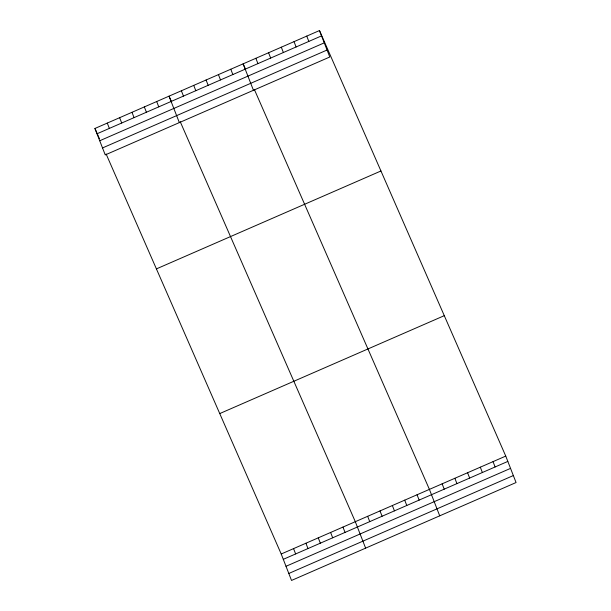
<?xml version="1.0" encoding="UTF-8"?>
<svg xmlns="http://www.w3.org/2000/svg" width="611" height="611" viewBox="0 0 611 611"><rect width="100%" height="100%" fill="white"/><g stroke="black" fill="none" stroke-linecap="round" stroke-linejoin="round"><path stroke-width="0.92" d="M319.477 30.55L329.787 56.999L105.245 154.911L94.934 128.463L319.477 30.55L505.755 456.089L516.066 482.537L291.523 580.45L281.213 554.001L106.115 153.995M97.012 133.786L321.554 35.873M99.73 140.759L324.273 42.846M102.533 147.938L327.068 50.026M156.408 268.893L380.951 170.981M219.739 413.578L444.281 315.666M281.213 554.001L505.755 456.089M283.29 559.332L507.825 461.42M286.001 566.298L510.544 468.385M288.804 573.477L513.347 475.564M245.37 68.944L243.132 63.842L253.443 90.283M254.313 89.374L429.411 489.38L439.721 515.829M171.645 102.106L169.033 96.148L179.344 122.597M180.214 121.681L355.312 521.695L365.622 548.136M94.934 128.463L99.41 138.674M493.031 461.641L495.101 466.964M480.307 467.186L482.377 472.517M306.753 36.095L308.83 41.426M467.583 472.738L469.653 478.062M294.028 41.647L296.106 46.971M454.859 478.283L456.929 483.607M281.304 47.192L283.382 52.523M442.135 483.836L444.212 489.159M268.58 52.745L270.658 58.068M255.856 58.289L257.934 63.62M417.061 494.765L419.138 500.096M404.711 500.149L406.789 505.48M230.782 69.226L232.86 74.55M392.361 505.534L394.439 510.865M218.433 74.611L220.51 79.934M380.011 510.926L382.089 516.249M206.083 79.995L208.16 85.319M367.662 516.31L369.739 521.634M193.733 85.38L195.81 90.703M181.383 90.764L183.46 96.095M342.962 527.079L345.039 532.402M330.612 532.464L332.69 537.787M156.683 101.541L158.761 106.864M318.262 537.848L320.34 543.171M144.333 106.925L146.411 112.248M305.912 543.232L307.99 548.556M131.984 112.309L134.061 117.633M293.563 548.617L295.64 553.948M119.634 117.694L121.711 123.017M107.284 123.078L109.361 128.402"/></g></svg>
